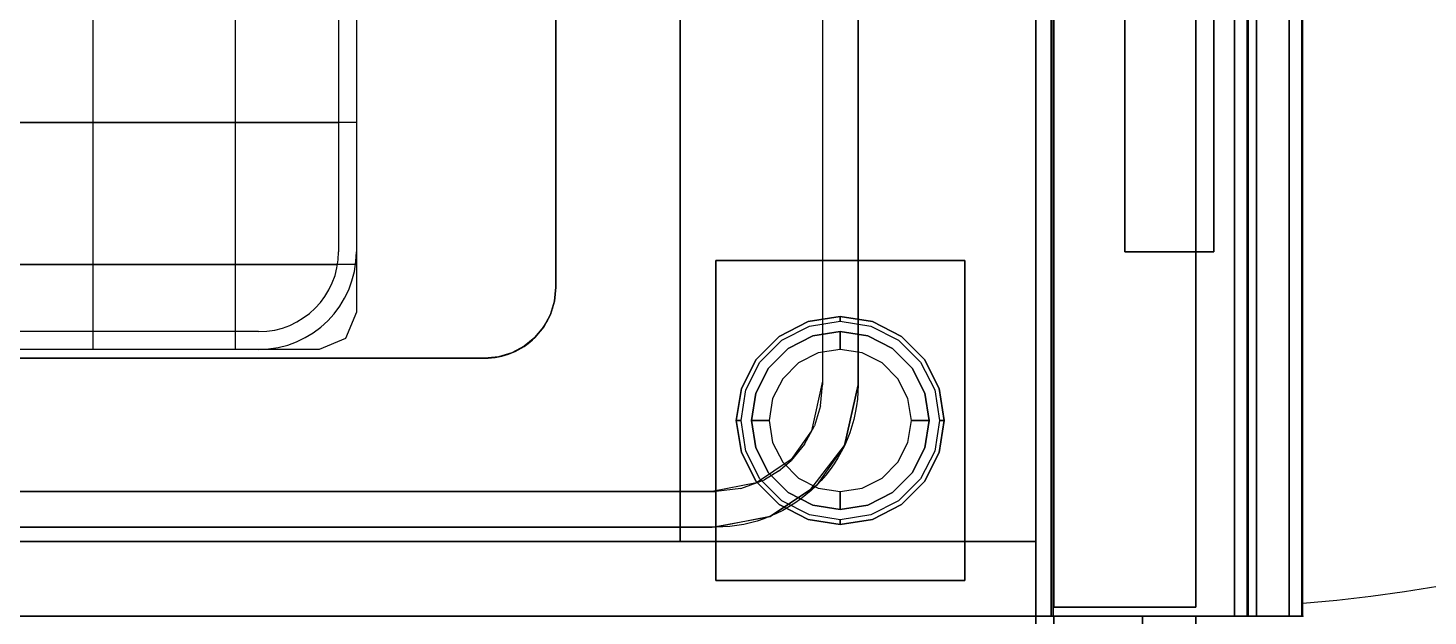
# Model space of a CAD drawing. Header units: millimetres. Extents: x 45 to 25350, y 77 to 5059.
# Drawn here: x 22187.16 to 22226.52, y 4019.1 to 4035.64 of the extents above; entities that cross this region are included whole.
import ezdxf

# ---------------------------------------------------------------- set-up
doc = ezdxf.new("R2010")
doc.units = ezdxf.units.MM
doc.header["$LTSCALE"] = 5
doc.linetypes.add('DASHED2', pattern=[9.525, 6.35, -3.175])
for name, color, linetype in [('200-EquipBlack-3d', 250, 'Continuous'), ('200-EquipBlu-3d', 5, 'Continuous'), ('200-EquipBorder-2d', 9, 'Continuous'), ('200-EquipDoors-2d', 252, 'Continuous'), ('200-EquipGreen-3d', 3, 'Continuous'), ('200-EquipHidden-2D', 53, 'DASHED2'), ('200-EquipInternal-2d', 252, 'Continuous'), ('200-EquipRed-3d', 1, 'Continuous'), ('200-EquipSteel-3d', 9, 'Continuous')]:
    doc.layers.add(name, color=color, linetype=linetype)
doc.layers.add('200-InsPoint-3D', color=3, linetype='Continuous', plot=False)

# ---------------------------------------------------------------- blocks, each defined once
blk = doc.blocks.new('ELECTROLUX-MC7-BODY400X250')
at = {"layer": '200-EquipBorder-2d'}
blk.add_line((0, -655), (0, 0), dxfattribs=at)
at = {"layer": '200-EquipSteel-3d'}
for points, invisible_edges in [([(0, -655, 650), (0, -655, 900), (0, -2, 900), (0, -102, 724)], 12), ([(0, -102, 724), (0, -655, 650), (0, -102, 650)], 1)]:
    blk.add_3dface(points, dxfattribs=dict(at, invisible_edges=invisible_edges))
for points in [[(0, -655, 650), (0, -102, 650), (400, -102, 650), (400, -655, 650)], [(0, -655, 650), (400, -655, 650), (400, -655, 900), (0, -655, 900)]]:
    blk.add_3dface(points, dxfattribs=at)
blk = doc.blocks.new('ELECTROLUX-MC-CRUSCOTTO400')
at = {"layer": '200-EquipBorder-2d'}
for p, q in [((0, 0), (0, -75)), ((400, 0), (400, -75)), ((0, -75), (400, -75))]:
    blk.add_line(p, q, dxfattribs=at)
at = {"layer": '200-EquipSteel-3d'}
for points in [[(0, -55.83, 654.41), (0, 0, 660.54), (400, 0, 660.54), (400, -55.83, 654.41)], [(0, 0, 660.54), (0, 0, 900), (400, 0, 900), (400, 0, 660.54)], [(0, 0, 900), (0, -62, 900), (400, -62, 900), (400, 0, 900)], [(0, -4.32, 810.26), (0, -59.37, 692.2), (400, -59.37, 692.2), (400, -4.32, 810.26)], [(0, -71.19, 877.81), (0, -4.82, 813.08), (400, -4.82, 813.08), (400, -71.19, 877.81)], [(0, -59.7, 690.72), (0, -59.7, 657.89), (400, -59.7, 657.89), (400, -59.7, 690.72)], [(0, -74.75, 884.46), (0, -71.19, 877.81), (400, -71.19, 877.81), (400, -74.75, 884.46)]]:
    blk.add_3dface(points, dxfattribs=at)
for points, invisible_edges in [([(0, -4.12, 811.75), (0, -4.1, 810.99), (400, -4.1, 810.99), (400, -4.12, 811.75)], 10), ([(0, -4.1, 810.99), (0, -4.32, 810.26), (400, -4.32, 810.26), (400, -4.1, 810.99)], 8), ([(0, -4.36, 812.47), (0, -4.12, 811.75), (400, -4.12, 811.75), (400, -4.36, 812.47)], 10), ([(0, -4.82, 813.08), (0, -4.36, 812.47), (400, -4.36, 812.47), (400, -4.82, 813.08)], 2), ([(0, -57.28, 654.56), (0, -55.83, 654.41), (400, -55.83, 654.41), (400, -57.28, 654.56)], 8), ([(0, -58.54, 655.29), (0, -57.28, 654.56), (400, -57.28, 654.56), (400, -58.54, 655.29)], 10), ([(0, -59.4, 656.46), (0, -58.54, 655.29), (400, -58.54, 655.29), (400, -59.4, 656.46)], 10), ([(0, -59.37, 692.2), (0, -59.51, 691.85), (400, -59.51, 691.85), (400, -59.37, 692.2)], 2), ([(0, -59.7, 657.89), (0, -59.4, 656.46), (400, -59.4, 656.46), (400, -59.7, 657.89)], 2), ([(0, -59.51, 691.85), (0, -59.62, 691.48), (400, -59.62, 691.48), (400, -59.51, 691.85)], 10), ([(0, -59.62, 691.48), (0, -59.68, 691.11), (400, -59.68, 691.11), (400, -59.62, 691.48)], 10), ([(0, -59.68, 691.11), (0, -59.7, 690.72), (400, -59.7, 690.72), (400, -59.68, 691.11)], 8), ([(0, -62, 900), (0, -69.22, 897.81), (400, -69.22, 897.81), (400, -62, 900)], 2), ([(0, -69.22, 897.81), (0, -74.01, 891.97), (400, -74.01, 891.97), (400, -69.22, 897.81)], 10), ([(0, -74.01, 891.97), (0, -74.75, 884.46), (400, -74.75, 884.46), (400, -74.01, 891.97)], 8)]:
    blk.add_3dface(points, dxfattribs=dict(at, invisible_edges=invisible_edges))
at = {"layer": '200-InsPoint-3D'}
for p in [(0, -75), (400, -75)]:
    blk.add_point(p, dxfattribs=at)
blk = doc.blocks.new('ELECTROLUX-MC7-FRYERTOP-400')
at = {"layer": '200-EquipInternal-2d'}
for p, q in [((98.88, -202.89), (98.88, -458.66)), ((138.88, -202.89), (138.88, -458.95)), ((80, -389.96), (320, -389.96)), ((80, -429.96), (320, -429.96))]:
    blk.add_line(p, q, dxfattribs=at)
at = {"layer": '200-EquipInternal-2d', "linetype": 'Continuous'}
for p, q in [((75, -436.45), (75, -225.39)), ((80, -436.45), (80, -225.39)), ((297.5, -458.95), (102.5, -458.95)), ((189.9, -463.95), (102.5, -463.95))]:
    blk.add_line(p, q, dxfattribs=at)
at = {"layer": '200-EquipInternal-2d'}
for points in [[(375, -140), (375, -565, -0.414214), (335, -605), (65, -605, -0.414214), (25, -565), (25, -140, -0.414214), (65, -100), (335, -100, -0.414214)], [(92.5, -520), (307.5, -520, 0.414214), (327.5, -500), (327.5, -160, 0.414214), (307.5, -140), (92.5, -140, 0.414214), (72.5, -160), (72.5, -500, 0.414214)]]:
    blk.add_lwpolyline(points, format="xyb", close=True, dxfattribs=at)
at = {"layer": '200-EquipInternal-2d', "linetype": 'Continuous'}
for radius in [27.5, 22.5]:
    blk.add_arc((102.5, -436.45), radius, 180, 270, dxfattribs=at)
at = {"layer": '200-EquipSteel-3d'}
for p, q in [((98.88, -463.95, 745), (98.88, -197.95, 745)), ((138.88, -463.95, 745), (138.88, -197.95, 745)), ((75, -450.95, 870), (75, -210.95, 870)), ((75, -450.95, 750), (75, -210.95, 750)), ((75, -450.95, 790), (75, -210.95, 790)), ((75, -450.95, 830), (75, -210.95, 830)), ((75, -389.96, 745), (325, -389.96, 745)), ((75, -410.95, 895), (75, -410.95, 745)), ((75, -429.96, 745), (325, -429.96, 745)), ((75, -450.95, 895), (75, -450.95, 745)), ((75, -450.95, 895), (75, -450.95, 745)), ((85.39, -463.95, 895), (85.39, -463.95, 745)), ((314.5, -463.95, 870), (85.5, -463.95, 870)), ((314.5, -463.95, 830), (85.5, -463.95, 830)), ((314.5, -463.95, 790), (85.5, -463.95, 790)), ((314.5, -463.95, 750), (85.5, -463.95, 750)), ((126.95, -463.95, 895), (126.95, -463.95, 745))]:
    blk.add_line(p, q, dxfattribs=at)
for elevation in [745, 895]:
    blk.add_lwpolyline([(75, -208.45), (78.08, -201.03), (85.5, -197.95), (314.5, -197.95), (321.92, -201.03), (325, -208.45), (325, -453.45), (321.92, -460.88), (314.5, -463.95), (85.5, -463.95), (78.08, -460.88), (75, -453.45)], close=True, dxfattribs=dict(at, elevation=elevation))
for points, invisible_edges in [([(25, -140, 900), (0, -80.5, 900), (0, -655, 900), (25, -565, 900)], 5), ([(35, -140.98, 890), (25, -140.98, 900), (25, -564.02, 900), (35, -564.02, 890)], 5), ([(72.5, -160, 890), (35, -140, 890), (35, -565, 890), (72.5, -500, 890)], 5), ([(72.5, -500, 730), (327.5, -500, 730), (327.5, -160, 730), (72.5, -160, 730)], 5), ([(72.5, -160, 890), (72.5, -160, 730), (72.5, -500, 730), (72.5, -500, 890)], 1), ([(35, -565, 890), (72.5, -500, 890), (72.88, -503.9, 890), (35.83, -572.03, 890)], 5), ([(327.12, -503.9, 730), (72.88, -503.9, 730), (72.5, -500, 730), (327.5, -500, 730)], 5), ([(72.5, -500, 730), (72.5, -500, 890), (72.88, -503.9, 890), (72.88, -503.9, 730)], 4), ([(72.88, -503.9, 890), (35.83, -572.03, 890), (38.29, -578.66, 890), (74.02, -507.65, 890)], 5), ([(38.29, -578.66, 890), (74.02, -507.65, 890), (75.87, -511.11, 890), (40.74, -582.65, 890)], 5), ([(74.02, -507.65, 730), (325.98, -507.65, 730), (327.12, -503.9, 730), (72.88, -503.9, 730)], 5), ([(72.88, -503.9, 890), (72.88, -503.9, 730), (74.02, -507.65, 730), (74.02, -507.65, 890)], 5), ([(324.13, -511.11, 730), (75.87, -511.11, 730), (74.02, -507.65, 730), (325.98, -507.65, 730)], 5), ([(74.02, -507.65, 730), (74.02, -507.65, 890), (75.87, -511.11, 890), (75.87, -511.11, 730)], 5), ([(75.87, -511.11, 890), (40.74, -582.65, 890), (43.79, -586.21, 890), (78.36, -514.14, 890)], 5), ([(78.36, -514.14, 730), (321.64, -514.14, 730), (324.13, -511.11, 730), (75.87, -511.11, 730)], 5), ([(75.87, -511.11, 890), (75.87, -511.11, 730), (78.36, -514.14, 730), (78.36, -514.14, 890)], 5), ([(43.79, -586.21, 890), (78.36, -514.14, 890), (81.39, -516.63, 890), (48.33, -589.94, 890)], 5), ([(318.61, -516.63, 730), (81.39, -516.63, 730), (78.36, -514.14, 730), (321.64, -514.14, 730)], 5), ([(78.36, -514.14, 730), (78.36, -514.14, 890), (81.39, -516.63, 890), (81.39, -516.63, 730)], 5), ([(81.39, -516.63, 890), (48.33, -589.94, 890), (53.52, -592.72, 890), (84.85, -518.48, 890)], 5), ([(53.52, -592.72, 890), (84.85, -518.48, 890), (88.6, -519.62, 890), (59.15, -594.42, 890)], 5), ([(84.85, -518.48, 730), (315.15, -518.48, 730), (318.61, -516.63, 730), (81.39, -516.63, 730)], 5), ([(81.39, -516.63, 890), (81.39, -516.63, 730), (84.85, -518.48, 730), (84.85, -518.48, 890)], 5), ([(311.4, -519.62, 730), (88.6, -519.62, 730), (84.85, -518.48, 730), (315.15, -518.48, 730)], 5), ([(84.85, -518.48, 730), (84.85, -518.48, 890), (88.6, -519.62, 890), (88.6, -519.62, 730)], 5), ([(88.6, -519.62, 890), (59.15, -594.42, 890), (65, -595, 890), (92.5, -520, 890)], 5), ([(65, -595, 890), (92.5, -520, 890), (307.5, -520, 890), (335, -595, 890)], 5), ([(92.5, -520, 730), (307.5, -520, 730), (311.4, -519.62, 730), (88.6, -519.62, 730)], 4), ([(88.6, -519.62, 890), (88.6, -519.62, 730), (92.5, -520, 730), (92.5, -520, 890)], 1), ([(28.04, -580.31, 900), (25, -565, 900), (0, -655, 900)], 10), ([(37.46, -576.41, 890), (35, -564.02, 890), (25, -564.02, 900), (28.04, -580.31, 900)], 10), ([(43.99, -586.18, 890), (37.46, -576.41, 890), (28.04, -580.31, 900), (35.68, -591.73, 900)], 10), ([(42.33, -597.23, 900), (36.72, -593.28, 900), (28.04, -580.31, 900), (0, -655, 900)], 12), ([(52.08, -591.86, 890), (43.99, -586.18, 890), (35.68, -591.73, 900), (47.95, -601.18, 900)], 10), ([(66.11, -595, 890), (52.08, -591.86, 890), (47.95, -601.18, 900), (65, -605, 900)], 10), ([(65, -605, 900), (47.95, -601.18, 900), (42.33, -597.23, 900), (0, -655, 900)], 12), ([(335, -605, 900), (333.89, -595, 890), (66.11, -595, 890), (65, -605, 900)], 5), ([(0, -655, 900), (400, -655, 900), (335, -605, 900), (65, -605, 900)], 10)]:
    blk.add_3dface(points, dxfattribs=dict(at, invisible_edges=invisible_edges))
blk.add_3dface([(92.5, -520, 890), (92.5, -520, 730), (307.5, -520, 730), (307.5, -520, 890)], dxfattribs=at)
blk = doc.blocks.new('E7FRED1E00')
for name, p in [('ELECTROLUX-MC7-BODY400X250', (0, 0)), ('ELECTROLUX-MC7-FRYERTOP-400', (0, 0)), ('ELECTROLUX-MC-CRUSCOTTO400', (0, -655))]:
    blk.add_blockref(name, p)
blk = doc.blocks.new('ZNS-MC-BASECONTRPAN')
at = {"layer": '200-EquipBlu-3d', "ltscale": 0.7}
blk.add_3dface([(44.98, -3.6, -29.6), (57.17, -3.6, -29.6), (57.17, -3.6, -39.98), (44.98, -3.6, -39.98)], dxfattribs=at)
at = {"layer": '200-EquipGreen-3d', "ltscale": 0.7}
blk.add_3dface([(104.14, -3.6, -31.04), (111.14, -3.6, -31.04), (111.14, -3.6, -39.04), (104.14, -3.6, -39.04)], dxfattribs=at)
at = {"layer": '200-EquipRed-3d', "ltscale": 0.7}
blk.add_3dface([(61.85, -3.6, -30.11), (101.14, -3.6, -30.11), (101.14, -3.6, -39.98), (61.85, -3.6, -39.98)], dxfattribs=at)
at = {"layer": '200-EquipRed-3d'}
for points, invisible_edges in [([(192.09, -6.06, -35), (192.09, -2.22, -35), (192.09, -2.22, -23.78), (192.09, -9.26, -23.78)], 1), ([(192.09, -2.22, -35), (206.53, -2.22, -35), (206.53, -2.22, -23.78), (192.09, -2.22, -23.78)], 1), ([(192.09, -6.06, -35), (206.53, -6.06, -35), (206.53, -2.22, -35), (192.09, -2.22, -35)], 15), ([(192.09, -6.06, -46.22), (192.09, -2.22, -46.22), (192.09, -2.22, -35), (192.09, -6.06, -35)], 4), ([(192.09, -2.22, -46.22), (206.53, -2.22, -46.22), (206.53, -2.22, -35), (192.09, -2.22, -35)], 4), ([(192.09, -6.06, -35), (192.09, -2.22, -35), (206.53, -2.22, -35), (206.53, -6.06, -35)], 15), ([(206.53, -6.06, -35), (206.53, -9.26, -23.78), (206.53, -2.22, -23.78), (206.53, -2.22, -35)], 8), ([(206.53, -6.06, -46.22), (206.53, -6.06, -35), (206.53, -2.22, -35), (206.53, -2.22, -46.22)], 2), ([(192.09, -6.06, -35), (192.09, -9.26, -23.78), (206.53, -9.26, -23.78), (206.53, -6.06, -35)], 8), ([(192.09, -6.06, -46.22), (192.09, -6.06, -35), (206.53, -6.06, -35), (206.53, -6.06, -46.22)], 2)]:
    blk.add_3dface(points, dxfattribs=dict(at, invisible_edges=invisible_edges))
for points in [[(192.09, -9.26, -23.78), (192.09, -2.22, -23.78), (206.53, -2.22, -23.78), (206.53, -9.26, -23.78)], [(192.09, -6.06, -46.22), (206.53, -6.06, -46.22), (206.53, -2.22, -46.22), (192.09, -2.22, -46.22)]]:
    blk.add_3dface(points, dxfattribs=at)
at = {"layer": '200-EquipSteel-3d'}
blk.add_3dface([(0, 0, -85), (0, 0, 0), (304, 0, 0), (304, 0, -85)], dxfattribs=at)
at = {"layer": '200-EquipBlack-3d', "ltscale": 0.7}
mesh = blk.add_polyface(dxfattribs=at)
corners = [(39.12, -3.3, -47.5), (114.12, -3.3, -47.5), (114.12, -0.3, -47.5), (39.12, -0.3, -47.5), (39.12, -3.3, -22.5), (114.12, -3.3, -22.5), (114.12, -0.3, -22.5), (39.12, -0.3, -22.5)]
mesh.append_faces([[corners[k] for k in face] for face in [(0, 3, 2, 1), (4, 5, 6, 7), (0, 1, 5, 4), (3, 7, 6, 2), (0, 4, 7, 3), (1, 2, 6, 5)]])
at = {"layer": '200-EquipBlack-3d'}
mesh = blk.add_polyface(dxfattribs=at)
corners = [(190.81, -2.22, -47.5), (190.81, -2.22, -22.5), (190.81, -0.3, -22.5), (190.81, -0.3, -47.5), (207.81, -2.22, -47.5), (207.81, -2.22, -22.5), (207.81, -0.3, -22.5), (207.81, -0.3, -47.5)]
mesh.append_faces([[corners[k] for k in face] for face in [(0, 3, 2, 1), (4, 5, 6, 7), (0, 1, 5, 4), (3, 7, 6, 2), (0, 4, 7, 3), (1, 2, 6, 5)]])
blk = doc.blocks.new('ZNS-MC-BASEREFUNIT')
at = {"layer": '200-EquipSteel-3d'}
for points in [[(0, 70, 155), (0, 70, 600), (304, 70, 600), (304, 70, 155)], [(0, 70, 600), (0, 30, 600), (304, 30, 600), (304, 70, 600)], [(0, 30, 155), (0, 70, 155), (304, 70, 155), (304, 30, 155)], [(304, 30, 500), (0, 30, 500), (0, 45, 500), (304, 45, 500)], [(0, 45, 500), (0, 45, 585), (304, 45, 585), (304, 45, 500)], [(0, 30, 585), (0, 45, 585), (304, 45, 585), (304, 30, 585)], [(0, 30, 500), (0, 30, 155), (304, 30, 155), (304, 30, 500)], [(304, 30, 600), (0, 30, 600), (0, 30, 585), (304, 30, 585)]]:
    blk.add_3dface(points, dxfattribs=at)
for points, invisible_edges in [([(0, 45, 585), (0, 70, 600), (0, 70, 155), (0, 45, 500)], 5), ([(0, 45, 500), (0, 30, 500), (0, 30, 155), (0, 70, 155)], 8), ([(0, 70, 600), (0, 45, 585), (0, 30, 585), (0, 30, 600)], 1), ([(304, 45, 585), (304, 70, 600), (304, 70, 155), (304, 45, 500)], 5), ([(304, 45, 500), (304, 30, 500), (304, 30, 155), (304, 70, 155)], 8), ([(304, 70, 600), (304, 45, 585), (304, 30, 585), (304, 30, 600)], 1)]:
    blk.add_3dface(points, dxfattribs=dict(at, invisible_edges=invisible_edges))
blk = doc.blocks.new('E7BAPP00RH')
at = {"layer": '200-EquipInternal-2d'}
blk.add_lwpolyline([(0, -102), (1600, -102), (1600, -655), (0, -655)], close=True, dxfattribs=at)
at = {"layer": '200-EquipSteel-3d'}
for points in [[(0, -102, 650), (1600, -102, 650), (1600, -655, 650), (0, -655, 650)], [(1579, -655, 200), (1600, -655, 200), (1600, -102, 200), (1579, -102, 200)], [(1600, -655, 200), (1579, -655, 200), (1579, -655, 650), (1600, -655, 650)]]:
    blk.add_3dface(points, dxfattribs=at)
at = {"layer": '200-EquipSteel-3d', "invisible_edges": 8}
blk.add_3dface([(1600, -655, 650), (1600, -655, 200), (1600, -102, 200), (1600, -102, 650)], dxfattribs=at)
at = {"layer": '200-InsPoint-3D'}
blk.add_point((1600, -730), dxfattribs=at)
for name, p in [('ZNS-MC-BASEREFUNIT', (1296, -730, 50)), ('ZNS-MC-BASECONTRPAN', (1296, -685, 635))]:
    blk.add_blockref(name, p)
blk = doc.blocks.new('ELECTROLUX-MC-LEG200')
at = {"layer": '200-EquipSteel-3d'}
for points in [[(-45, -35, 198), (-45, 35, 198), (45, 35, 198), (45, -35, 198)], [(-45, -35, 200), (45, -35, 200), (45, 35, 200), (-45, 35, 200)], [(-45, 35, 198), (-45, 35, 200), (45, 35, 200), (45, 35, 198)], [(-45, -35, 198), (-45, -35, 200), (-45, 35, 200), (-45, 35, 198)], [(45, -35, 198), (45, 35, 198), (45, 35, 200), (45, -35, 200)], [(-45, -35, 198), (45, -35, 198), (45, -35, 200), (-45, -35, 200)]]:
    blk.add_3dface(points, dxfattribs=at)
for points, invisible_edges in [([(-17.19, 23.66, 198), (-17.19, 23.66, 71), (-9.04, 27.82, 71), (-9.04, 27.82, 198)], 5), ([(-17.19, 23.66, 71), (-16.41, 22.58, 66), (-8.62, 26.54, 66), (-9.04, 27.82, 71)], 5), ([(-9.04, 27.82, 198), (-9.04, 27.82, 71), (0, 29.25, 71), (0, 29.25, 198)], 1), ([(-9.04, 27.82, 71), (-8.62, 26.54, 66), (0, 27.91, 66), (0, 29.25, 71)], 1), ([(0, 29.25, 198), (0, 29.25, 71), (9.04, 27.82, 71), (9.04, 27.82, 198)], 4), ([(0, 29.25, 71), (0, 27.91, 66), (8.62, 26.54, 66), (9.04, 27.82, 71)], 4), ([(9.04, 27.82, 71), (8.62, 26.54, 66), (16.41, 22.58, 66), (17.19, 23.66, 71)], 5), ([(9.04, 27.82, 198), (9.04, 27.82, 71), (17.19, 23.66, 71), (17.19, 23.66, 198)], 5), ([(-23.66, 17.19, 198), (-23.66, 17.19, 71), (-17.19, 23.66, 71), (-17.19, 23.66, 198)], 5), ([(-23.66, 17.19, 71), (-22.58, 16.41, 66), (-16.41, 22.58, 66), (-17.19, 23.66, 71)], 5), ([(-7.73, 23.78, 66), (-7.73, 23.78, 5), (-14.69, 20.23, 5), (-14.69, 20.23, 66)], 5), ([(-7.73, 23.78, 5), (-7.27, 22.38, 1.46), (-13.83, 19.04, 1.46), (-14.69, 20.23, 5)], 7), ([(0, 25, 66), (0, 25, 5), (-7.73, 23.78, 5), (-7.73, 23.78, 66)], 4), ([(0, 25, 5), (0, 23.54, 1.46), (-7.27, 22.38, 1.46), (-7.73, 23.78, 5)], 6), ([(7.73, 23.78, 66), (7.73, 23.78, 5), (0, 25, 5), (0, 25, 66)], 1), ([(7.73, 23.78, 5), (7.27, 22.38, 1.46), (0, 23.54, 1.46), (0, 25, 5)], 3), ([(14.69, 20.23, 5), (13.83, 19.04, 1.46), (7.27, 22.38, 1.46), (7.73, 23.78, 5)], 7), ([(14.69, 20.23, 66), (14.69, 20.23, 5), (7.73, 23.78, 5), (7.73, 23.78, 66)], 5), ([(17.19, 23.66, 71), (16.41, 22.58, 66), (22.58, 16.41, 66), (23.66, 17.19, 71)], 5), ([(17.19, 23.66, 198), (17.19, 23.66, 71), (23.66, 17.19, 71), (23.66, 17.19, 198)], 5), ([(-14.69, 20.23, 66), (-14.69, 20.23, 5), (-20.23, 14.69, 5), (-20.23, 14.69, 66)], 5), ([(-14.69, 20.23, 5), (-13.83, 19.04, 1.46), (-19.04, 13.83, 1.46), (-20.23, 14.69, 5)], 7), ([(-7.27, 22.38, 1.46), (-6.18, 19.02), (-11.76, 16.18), (-13.83, 19.04, 1.46)], 13), ([(0, 23.54, 1.46), (0, 20), (-6.18, 19.02), (-7.27, 22.38, 1.46)], 12), ([(7.27, 22.38, 1.46), (6.18, 19.02), (0, 20), (0, 23.54, 1.46)], 9), ([(13.83, 19.04, 1.46), (11.76, 16.18), (6.18, 19.02), (7.27, 22.38, 1.46)], 13), ([(20.23, 14.69, 5), (19.04, 13.83, 1.46), (13.83, 19.04, 1.46), (14.69, 20.23, 5)], 7), ([(20.23, 14.69, 66), (20.23, 14.69, 5), (14.69, 20.23, 5), (14.69, 20.23, 66)], 5), ([(-27.82, 9.04, 198), (-27.82, 9.04, 71), (-23.66, 17.19, 71), (-23.66, 17.19, 198)], 5), ([(-27.82, 9.04, 71), (-26.54, 8.62, 66), (-22.58, 16.41, 66), (-23.66, 17.19, 71)], 5), ([(-13.83, 19.04, 1.46), (-11.76, 16.18), (-16.18, 11.76), (-19.04, 13.83, 1.46)], 13), ([(19.04, 13.83, 1.46), (16.18, 11.76), (11.76, 16.18), (13.83, 19.04, 1.46)], 13), ([(23.66, 17.19, 71), (22.58, 16.41, 66), (26.54, 8.62, 66), (27.82, 9.04, 71)], 5), ([(23.66, 17.19, 198), (23.66, 17.19, 71), (27.82, 9.04, 71), (27.82, 9.04, 198)], 5), ([(-20.23, 14.69, 66), (-20.23, 14.69, 5), (-23.78, 7.73, 5), (-23.78, 7.73, 66)], 5), ([(-20.23, 14.69, 5), (-19.04, 13.83, 1.46), (-22.38, 7.27, 1.46), (-23.78, 7.73, 5)], 7), ([(-19.04, 13.83, 1.46), (-16.18, 11.76), (-19.02, 6.18), (-22.38, 7.27, 1.46)], 13), ([(22.38, 7.27, 1.46), (19.02, 6.18), (16.18, 11.76), (19.04, 13.83, 1.46)], 13), ([(23.78, 7.73, 5), (22.38, 7.27, 1.46), (19.04, 13.83, 1.46), (20.23, 14.69, 5)], 7), ([(23.78, 7.73, 66), (23.78, 7.73, 5), (20.23, 14.69, 5), (20.23, 14.69, 66)], 5), ([(-29.25, 0, 198), (-29.25, 0, 71), (-27.82, 9.04, 71), (-27.82, 9.04, 198)], 4), ([(-29.25, 0, 71), (-27.91, 0, 66), (-26.54, 8.62, 66), (-27.82, 9.04, 71)], 4), ([(27.82, 9.04, 71), (26.54, 8.62, 66), (27.91, 0, 66), (29.25, 0, 71)], 1), ([(27.82, 9.04, 198), (27.82, 9.04, 71), (29.25, 0, 71), (29.25, 0, 198)], 1), ([(-23.78, 7.73, 66), (-23.78, 7.73, 5), (-25, 0, 5), (-25, 0, 66)], 1), ([(-23.78, 7.73, 5), (-22.38, 7.27, 1.46), (-23.54, 0, 1.46), (-25, 0, 5)], 3), ([(-22.38, 7.27, 1.46), (-19.02, 6.18), (-20, 0), (-23.54, 0, 1.46)], 9), ([(23.54, 0, 1.46), (20, 0), (19.02, 6.18), (22.38, 7.27, 1.46)], 12), ([(25, 0, 5), (23.54, 0, 1.46), (22.38, 7.27, 1.46), (23.78, 7.73, 5)], 6), ([(25, 0, 66), (25, 0, 5), (23.78, 7.73, 5), (23.78, 7.73, 66)], 4), ([(-27.82, -9.04, 198), (-27.82, -9.04, 71), (-29.25, 0, 71), (-29.25, 0, 198)], 1), ([(-27.82, -9.04, 71), (-26.54, -8.62, 66), (-27.91, 0, 66), (-29.25, 0, 71)], 1), ([(-25, 0, 66), (-25, 0, 5), (-23.78, -7.73, 5), (-23.78, -7.73, 66)], 4), ([(-25, 0, 5), (-23.54, 0, 1.46), (-22.38, -7.27, 1.46), (-23.78, -7.73, 5)], 6), ([(-23.54, 0, 1.46), (-20, 0), (-19.02, -6.18), (-22.38, -7.27, 1.46)], 12), ([(22.38, -7.27, 1.46), (19.02, -6.18), (20, 0), (23.54, 0, 1.46)], 9), ([(23.78, -7.73, 5), (22.38, -7.27, 1.46), (23.54, 0, 1.46), (25, 0, 5)], 3), ([(23.78, -7.73, 66), (23.78, -7.73, 5), (25, 0, 5), (25, 0, 66)], 1), ([(29.25, 0, 71), (27.91, 0, 66), (26.54, -8.62, 66), (27.82, -9.04, 71)], 4), ([(29.25, 0, 198), (29.25, 0, 71), (27.82, -9.04, 71), (27.82, -9.04, 198)], 4), ([(-23.78, -7.73, 5), (-22.38, -7.27, 1.46), (-19.04, -13.83, 1.46), (-20.23, -14.69, 5)], 7), ([(-23.78, -7.73, 66), (-23.78, -7.73, 5), (-20.23, -14.69, 5), (-20.23, -14.69, 66)], 5), ([(-22.38, -7.27, 1.46), (-19.02, -6.18), (-16.18, -11.76), (-19.04, -13.83, 1.46)], 13), ([(19.04, -13.83, 1.46), (16.18, -11.76), (19.02, -6.18), (22.38, -7.27, 1.46)], 13), ([(20.23, -14.69, 5), (19.04, -13.83, 1.46), (22.38, -7.27, 1.46), (23.78, -7.73, 5)], 7), ([(20.23, -14.69, 66), (20.23, -14.69, 5), (23.78, -7.73, 5), (23.78, -7.73, 66)], 5), ([(-23.66, -17.19, 71), (-22.58, -16.41, 66), (-26.54, -8.62, 66), (-27.82, -9.04, 71)], 5), ([(-23.66, -17.19, 198), (-23.66, -17.19, 71), (-27.82, -9.04, 71), (-27.82, -9.04, 198)], 5), ([(-19.04, -13.83, 1.46), (-16.18, -11.76), (-11.76, -16.18), (-13.83, -19.04, 1.46)], 13), ([(13.83, -19.04, 1.46), (11.76, -16.18), (16.18, -11.76), (19.04, -13.83, 1.46)], 13), ([(27.82, -9.04, 71), (26.54, -8.62, 66), (22.58, -16.41, 66), (23.66, -17.19, 71)], 5), ([(27.82, -9.04, 198), (27.82, -9.04, 71), (23.66, -17.19, 71), (23.66, -17.19, 198)], 5), ([(-20.23, -14.69, 5), (-19.04, -13.83, 1.46), (-13.83, -19.04, 1.46), (-14.69, -20.23, 5)], 7), ([(-20.23, -14.69, 66), (-20.23, -14.69, 5), (-14.69, -20.23, 5), (-14.69, -20.23, 66)], 5), ([(14.69, -20.23, 5), (13.83, -19.04, 1.46), (19.04, -13.83, 1.46), (20.23, -14.69, 5)], 7), ([(14.69, -20.23, 66), (14.69, -20.23, 5), (20.23, -14.69, 5), (20.23, -14.69, 66)], 5), ([(-17.19, -23.66, 71), (-16.41, -22.58, 66), (-22.58, -16.41, 66), (-23.66, -17.19, 71)], 5), ([(-17.19, -23.66, 198), (-17.19, -23.66, 71), (-23.66, -17.19, 71), (-23.66, -17.19, 198)], 5), ([(-14.69, -20.23, 5), (-13.83, -19.04, 1.46), (-7.27, -22.38, 1.46), (-7.73, -23.78, 5)], 7), ([(-13.83, -19.04, 1.46), (-11.76, -16.18), (-6.18, -19.02), (-7.27, -22.38, 1.46)], 13), ([(-7.27, -22.38, 1.46), (-6.18, -19.02), (0, -20), (0, -23.54, 1.46)], 9), ([(0, -23.54, 1.46), (0, -20), (6.18, -19.02), (7.27, -22.38, 1.46)], 12), ([(7.27, -22.38, 1.46), (6.18, -19.02), (11.76, -16.18), (13.83, -19.04, 1.46)], 13), ([(7.73, -23.78, 5), (7.27, -22.38, 1.46), (13.83, -19.04, 1.46), (14.69, -20.23, 5)], 7), ([(23.66, -17.19, 71), (22.58, -16.41, 66), (16.41, -22.58, 66), (17.19, -23.66, 71)], 5), ([(23.66, -17.19, 198), (23.66, -17.19, 71), (17.19, -23.66, 71), (17.19, -23.66, 198)], 5), ([(-9.04, -27.82, 71), (-8.62, -26.54, 66), (-16.41, -22.58, 66), (-17.19, -23.66, 71)], 5), ([(-14.69, -20.23, 66), (-14.69, -20.23, 5), (-7.73, -23.78, 5), (-7.73, -23.78, 66)], 5), ([(-7.73, -23.78, 5), (-7.27, -22.38, 1.46), (0, -23.54, 1.46), (0, -25, 5)], 3), ([(0, -25, 5), (0, -23.54, 1.46), (7.27, -22.38, 1.46), (7.73, -23.78, 5)], 6), ([(7.73, -23.78, 66), (7.73, -23.78, 5), (14.69, -20.23, 5), (14.69, -20.23, 66)], 5), ([(17.19, -23.66, 71), (16.41, -22.58, 66), (8.62, -26.54, 66), (9.04, -27.82, 71)], 5), ([(-9.04, -27.82, 198), (-9.04, -27.82, 71), (-17.19, -23.66, 71), (-17.19, -23.66, 198)], 5), ([(0, -29.25, 71), (0, -27.91, 66), (-8.62, -26.54, 66), (-9.04, -27.82, 71)], 4), ([(-7.73, -23.78, 66), (-7.73, -23.78, 5), (0, -25, 5), (0, -25, 66)], 1), ([(0, -25, 66), (0, -25, 5), (7.73, -23.78, 5), (7.73, -23.78, 66)], 4), ([(9.04, -27.82, 71), (8.62, -26.54, 66), (0, -27.91, 66), (0, -29.25, 71)], 1), ([(17.19, -23.66, 198), (17.19, -23.66, 71), (9.04, -27.82, 71), (9.04, -27.82, 198)], 5), ([(0, -29.25, 198), (0, -29.25, 71), (-9.04, -27.82, 71), (-9.04, -27.82, 198)], 4), ([(9.04, -27.82, 198), (9.04, -27.82, 71), (0, -29.25, 71), (0, -29.25, 198)], 1)]:
    blk.add_3dface(points, dxfattribs=dict(at, invisible_edges=invisible_edges))
blk = doc.blocks.new('E7BAND00O0')
at = {"layer": '200-EquipHidden-2D'}
blk.add_lwpolyline([(0, -102), (400, -102), (400, -655), (0, -655)], close=True, dxfattribs=at)
at = {"layer": '200-EquipSteel-3d', "invisible_edges": 8}
for points in [[(0, -655, 650), (0, -655, 200), (0, -102, 200), (0, -102, 650)], [(21, -655, 650), (21, -655, 200), (21, -102, 200), (21, -102, 650)]]:
    blk.add_3dface(points, dxfattribs=at)
at = {"layer": '200-EquipSteel-3d'}
for points in [[(0, -655, 200), (21, -655, 200), (21, -102, 200), (0, -102, 200)], [(0, -655, 650), (21, -655, 650), (21, -102, 650), (0, -102, 650)], [(21, -655, 200), (379, -655, 200), (379, -102, 200), (21, -102, 200)], [(21, -655, 245), (379, -655, 245), (379, -123, 245), (21, -123, 245)], [(379, -655, 605), (21, -655, 605), (21, -555, 605), (379, -555, 605)], [(21, -555, 605), (379, -555, 605), (379, -555, 650), (21, -555, 650)], [(379, -655, 650), (21, -655, 650), (21, -555, 650), (379, -555, 650)], [(21, -655, 200), (0, -655, 200), (0, -655, 650), (21, -655, 650)], [(21, -655, 200), (379, -655, 200), (379, -655, 245), (21, -655, 245)], [(21, -655, 605), (379, -655, 605), (379, -655, 650), (21, -655, 650)]]:
    blk.add_3dface(points, dxfattribs=at)
at = {"layer": '200-InsPoint-3D'}
blk.add_point((0, -655), dxfattribs=at)
blk.add_blockref('ELECTROLUX-MC-LEG200', (55, -600))
blk = doc.blocks.new('DOORE')
at = {"layer": '200-EquipDoors-2d'}
blk.add_arc((397.5, -45), 395, 184.3558, 270, dxfattribs=at)
at = {"layer": '200-EquipSteel-3d'}
for points in [[(2.5, -5, 205), (2.5, -5, 650), (397.5, -5, 650), (397.5, -5, 205)], [(2.5, -5, 650), (2.5, -45, 650), (397.5, -45, 650), (397.5, -5, 650)], [(2.5, -45, 205), (2.5, -5, 205), (397.5, -5, 205), (397.5, -45, 205)], [(2.5, -5, 650), (2.5, -45, 650), (2.5, -45, 205), (2.5, -5, 205)], [(102.5, -25, 599.64), (297.5, -25, 599.64), (297.5, -45, 565), (102.5, -45, 565)], [(102.5, -25, 599.64), (102.5, -45, 635), (297.5, -45, 635), (297.5, -25, 599.64)], [(102.5, -45, 635), (102.5, -45, 565), (102.5, -25, 599.64)], [(102.5, -45, 635), (102.5, -50, 635), (297.5, -50, 635), (297.5, -45, 635)], [(297.5, -45, 605), (297.5, -50, 605), (102.5, -50, 605), (102.5, -45, 605)], [(102.5, -50, 605), (102.5, -45, 605), (102.5, -45, 635), (102.5, -50, 635)], [(102.5, -50, 635), (102.5, -50, 605), (297.5, -50, 605), (297.5, -50, 635)]]:
    blk.add_3dface(points, dxfattribs=at)
at = {"layer": '200-EquipSteel-3d', "invisible_edges": 5}
for points in [[(102.5, -45, 565), (2.5, -45, 205), (397.5, -45, 205), (297.5, -45, 565)], [(2.5, -45, 650), (102.5, -45, 635), (102.5, -45, 565), (2.5, -45, 205)], [(2.5, -45, 650), (102.5, -45, 635), (297.5, -45, 635), (397.5, -45, 650)]]:
    blk.add_3dface(points, dxfattribs=at)
at = {"layer": '200-InsPoint-3D'}
blk.add_point((0, 0), dxfattribs=at)

msp = doc.modelspace()

# ---------------------------------------------------------------- hatches: boundary and pattern name
at = {"ltscale": 0.5}
h = msp.add_hatch(dxfattribs=at)
h.set_pattern_fill('ANSI31', color=251, scale=30)
h.set_pattern_definition([(45, (24280.266, 18410.9967), (-2.6516504, 2.6516504), [])])
h.paths.add_polyline_path([(21763.422, 4094.474), (22023.384, 4098.963), (22023.021, 4119.96), (21730.1, 4114.902), (21721.79, 4595.08, -0.130845), (22999.271, 4233.912, -0.490921), (22999.351, 4233.948, -0.006684), (23000.203, 4268.186, 0.132238), (21691.262, 4625.367), (21711.964, 3429.136), (22159.106, 3170.979), (22174.106, 3196.96), (22030.234, 3280.024), (22097.77, 3397), (22270.975, 3297), (22270.985, 3297.017), (22281.975, 3316.053), (22090.583, 3426.553), (22020.057, 3425.335), (21775.094, 3421.105, -0.000011), (21771.021, 3655.54), (22030.982, 3660.029), (22030.618, 3681.026), (21770.657, 3676.536, -0.000019)])

# ---------------------------------------------------------------- block references
at = {"zscale": 0.1, "rotation": 90}
for name, p, xscale, yscale in [('E7FRED1E00', (22149.998, 4019.097), 0.09999999999999432, 0.09999999999999432), ('E7BAND00O0', (22149.998, 4019.097), 0.09999999999999432, 0.09999999999999432), ('DOORE', (22215.498, 4019.097), 0.09999999999999432, 0.09999999999999432), ('E7BAPP00RH', (22149.998, 3859.097), 0.1, 0.1)]:
    msp.add_blockref(name, p, dxfattribs=dict(at, xscale=xscale, yscale=yscale))

doc.saveas('drawing.dxf')
